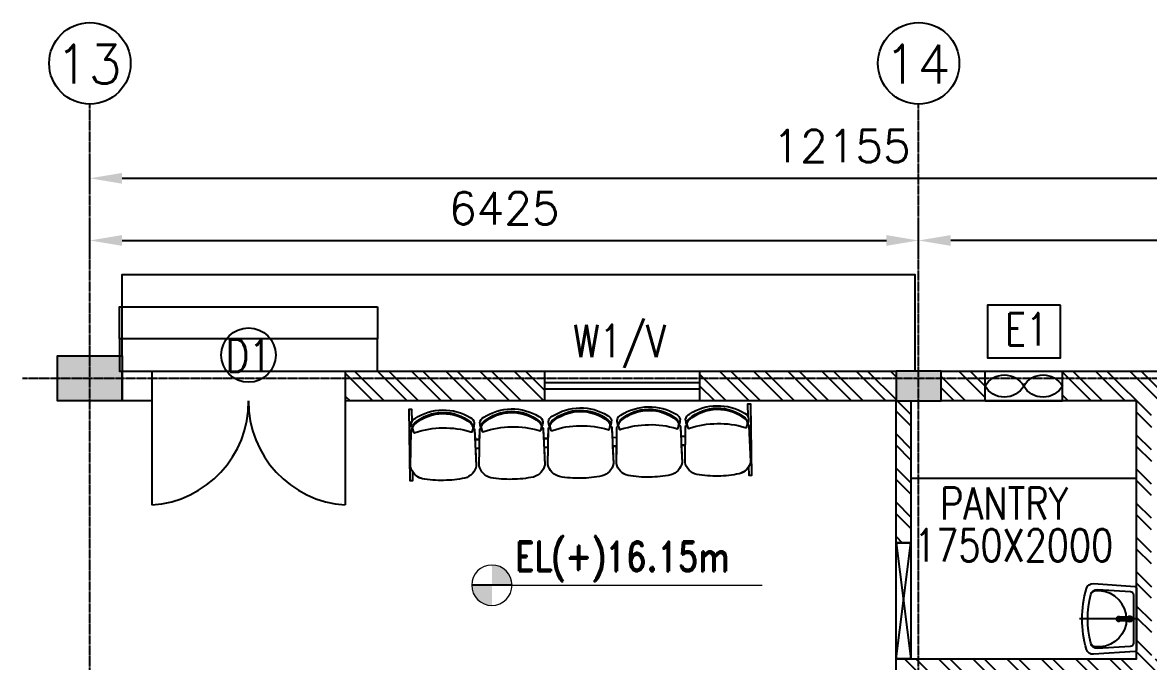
# Model space of a CAD drawing. Header units: millimetres. Extents: x -7644 to 230040, y 17031 to 222323.
# Drawn here: x 19007 to 27737, y 23594 to 28546 of the extents above; entities that cross this region are included whole.
import ezdxf
from ezdxf.enums import TextEntityAlignment as Align

# ---------------------------------------------------------------- set-up
doc = ezdxf.new("R2010")
doc.units = ezdxf.units.MM
doc.header["$LTSCALE"] = 4
doc.header["$MEASUREMENT"] = 0
doc.header["$PDMODE"] = 34
doc.linetypes.add('CENTER', pattern=[2, 1.25, -0.25, 0.25, -0.25])
doc.layers.get('0').update_dxf_attribs({"color": 8})
for name, color, linetype in [('3MM', 3, 'Continuous'), ('BRICK WALL', 1, 'Continuous'), ('DIM', 8, 'Continuous'), ('GD NAME', 6, 'CENTER'), ('GRID', 8, 'CENTER'), ('HATCH', 253, 'Continuous'), ('RCC WALL', 7, 'Continuous'), ('txt-1', 7, 'Continuous'), ('txt-2', 7, 'Continuous'), ('UTILITIES', 252, 'Continuous'), ('WALL', 7, 'Continuous')]:
    doc.layers.add(name, color=color, linetype=linetype)
doc.layers.add('C - E - Text 2.5', color=3, linetype='CENTER', lineweight=35)
doc.layers.add('Object', color=7, linetype='Continuous', lineweight=0)
doc.styles.add('Mano', font='romand.shx', dxfattribs={"height": 3})
doc.styles.add('ROMANS', font='ROMANS')
doc.dimstyles.new('1-75N', dxfattribs={"dimscale": 75, "dimtxt": 5, "dimasz": 5, "dimexe": 1.25, "dimexo": 1.25, "dimgap": 1.25, "dimtad": 1, "dimdec": 0, "dimdsep": 46, "dimtxsty": 'ROMANS', "dimcen": 1, "dimclrd": 8, "dimclre": 8, "dimclrt": 5, "dimadec": 0, "dimazin": 0, "dimtfac": 1, "dimtdec": 0, "dimtmove": 0, "dimatfit": 3, "dimfxl": 1, "dimarcsym": 0})
pattern_1 = [(315, (-196910.12, 989448.7), (132.58252, 132.58252), []), (315, (-196910.12, 989360.3), (132.58252, 132.58252), [])]

# ---------------------------------------------------------------- blocks, each defined once
blk = doc.blocks.new('A$C51046EFC')
at = {"color": 4}
for p, q in [((-750, 0), (-750, -806.2)), ((750, 0), (750, -806.2))]:
    blk.add_line(p, q, dxfattribs=at)
for centre, start, end in [((-799.8, -7.9), 273.56906, 0.56516), ((799.8, -7.9), 179.43484, 266.43094)]:
    blk.add_arc(centre, 799.8, start, end)
blk = doc.blocks.new('A$C3A0F6C12')
for points in [[(115, 0), (-115, 0)], [(-115, 0), (-115, -600)], [(115, 0), (115, -600)], [(115, -600), (-115, -600)]]:
    blk.add_lwpolyline(points)
for centre, start, end in [((87.6, -150), 120.27718, 239.72281), ((-87.6, -150), 300.27719, 59.72282), ((87.6, -450), 120.27719, 239.72282), ((-87.6, -450), 300.27718, 59.72281)]:
    blk.add_arc(centre, 173.7, start, end)
blk = doc.blocks.new('CONTINUE CHAIR')
at = {"layer": 'UTILITIES'}
for p, q in [((85.9581, 18.4955), (85.9581, 18.4261)), ((85.9695, 18.4955), (85.9581, 18.4955)), ((85.9673, 18.4261), (85.9581, 18.4261)), ((86.5014, 18.4955), (86.4655, 18.4955)), ((86.4992, 18.4261), (86.4677, 18.4261)), ((87.0332, 18.4955), (86.9974, 18.4955)), ((87.0311, 18.4261), (86.9995, 18.4261)), ((87.5292, 18.4955), (87.5651, 18.4955)), ((87.5314, 18.4261), (87.5629, 18.4261)), ((88.0611, 18.4955), (88.097, 18.4955)), ((88.0633, 18.4261), (88.0948, 18.4261)), ((88.593, 18.4955), (88.6043, 18.4955)), ((88.5952, 18.4261), (88.6043, 18.4261)), ((88.6043, 18.4955), (88.6043, 18.4261))]:
    blk.add_line(p, q, dxfattribs=at)
for points in [[(85.9766, 18.2557, 0.204172), (86.0525, 18.1979, 0.046724), (86.2175, 18.1825, 0.046724), (86.3825, 18.1979, 0.288885), (86.4719, 18.292), (86.4719, 18.292), (86.4677, 18.4261), (86.4991, 18.4261), (86.495, 18.292), (86.495, 18.292, 0.288885), (86.5844, 18.1979, 0.046724), (86.7494, 18.1825, 0.046724), (86.9144, 18.1979, 0.288885), (87.0037, 18.292), (87.0037, 18.292), (86.9996, 18.4261), (87.031, 18.4261), (87.0269, 18.292), (87.0269, 18.292, 0.288885), (87.1162, 18.1979, 0.046724), (87.2812, 18.1825, 0.046724), (87.4462, 18.1979, 0.288885), (87.5356, 18.292), (87.5356, 18.292), (87.5315, 18.4261), (87.5629, 18.4261), (87.5587, 18.292), (87.5587, 18.292, 0.288885), (87.6481, 18.1979, 0.046724), (87.8131, 18.1825, 0.046724), (87.9781, 18.1979, 0.288885), (88.0675, 18.292), (88.0675, 18.292), (88.0634, 18.4261), (88.0948, 18.4261), (88.0906, 18.292), (88.0906, 18.292, 0.288885), (88.18, 18.1979, 0.046724), (88.345, 18.1825, 0.046724), (88.51, 18.1979, 0.204172), (88.5858, 18.2557), (88.5858, 18.1833), (88.6043, 18.1833), (88.6043, 18.7383), (88.5858, 18.7383), (88.5858, 18.6388, 0.201298), (88.5587, 18.6667), (88.5587, 18.6667, 0.141536), (88.345, 18.7285, 0.141536), (88.1313, 18.6667), (88.1313, 18.6667, 0.27483), (88.1009, 18.6252, 0.056291), (88.1081, 18.585, 0.221124), (88.0992, 18.5696), (88.0969, 18.4955), (88.0612, 18.4955), (88.059, 18.5696, 0.221124), (88.05, 18.585, 0.056291), (88.0572, 18.6252, 0.27483), (88.0268, 18.6667), (88.0268, 18.6667, 0.141536), (87.8131, 18.7285, 0.141536), (87.5994, 18.6667), (87.5994, 18.6667, 0.27483), (87.569, 18.6252, 0.056291), (87.5763, 18.585, 0.221124), (87.5673, 18.5696), (87.565, 18.4955), (87.5294, 18.4955), (87.5271, 18.5696, 0.221124), (87.5181, 18.585, 0.056291), (87.5253, 18.6252, 0.27483), (87.495, 18.6667), (87.495, 18.6667, 0.141536), (87.2812, 18.7285, 0.141536), (87.0675, 18.6667), (87.0675, 18.6667, 0.27483), (87.0372, 18.6252, 0.056291), (87.0444, 18.585, 0.221124), (87.0354, 18.5696), (87.0331, 18.4955), (86.9975, 18.4955), (86.9952, 18.5696, 0.221124), (86.9862, 18.585, 0.056291), (86.9935, 18.6252, 0.27483), (86.9631, 18.6667), (86.9631, 18.6667, 0.141536), (86.7494, 18.7285, 0.141536), (86.5357, 18.6667), (86.5357, 18.6667, 0.27483), (86.5053, 18.6252, 0.056291), (86.5125, 18.585, 0.221124), (86.5035, 18.5696), (86.5013, 18.4955), (86.4656, 18.4955), (86.4633, 18.5696, 0.221124), (86.4544, 18.585, 0.056291), (86.4616, 18.6252, 0.27483), (86.4312, 18.6667), (86.4312, 18.6667, 0.141536), (86.2175, 18.7285, 0.141536), (86.0038, 18.6667), (86.0038, 18.6667, 0.201298), (85.9766, 18.6388), (85.9766, 18.7383), (85.9581, 18.7383), (85.9581, 18.1833), (85.9766, 18.1833)], [(86.2175, 18.7285, 0.141536), (86.0038, 18.6667), (86.0038, 18.6667, 0.27483), (85.9734, 18.6252, 0.056291), (85.9806, 18.585, 0.221124), (85.9717, 18.5696), (85.9631, 18.292), (85.9631, 18.292, 0.288885), (86.0525, 18.1979, 0.046724), (86.2175, 18.1825, 0.046724), (86.3825, 18.1979, 0.288885), (86.4719, 18.292), (86.4719, 18.292), (86.4633, 18.5696, 0.221124), (86.4544, 18.585, 0.056291), (86.4616, 18.6252, 0.27483), (86.4312, 18.6667), (86.4312, 18.6667, 0.141536)], [(86.7494, 18.7285, 0.141536), (86.5357, 18.6667), (86.5357, 18.6667, 0.27483), (86.5053, 18.6252, 0.056291), (86.5125, 18.585, 0.221124), (86.5035, 18.5696), (86.495, 18.292), (86.495, 18.292, 0.288885), (86.5844, 18.1979, 0.046724), (86.7494, 18.1825, 0.046724), (86.9144, 18.1979, 0.288885), (87.0037, 18.292), (87.0037, 18.292), (86.9952, 18.5696, 0.221124), (86.9862, 18.585, 0.056291), (86.9935, 18.6252, 0.27483), (86.9631, 18.6667), (86.9631, 18.6667, 0.141536)], [(87.2812, 18.7285, 0.141536), (87.0675, 18.6667), (87.0675, 18.6667, 0.27483), (87.0372, 18.6252, 0.056291), (87.0444, 18.585, 0.221124), (87.0354, 18.5696), (87.0269, 18.292), (87.0269, 18.292, 0.288885), (87.1162, 18.1979, 0.046724), (87.2812, 18.1825, 0.046724), (87.4462, 18.1979, 0.288885), (87.5356, 18.292), (87.5356, 18.292), (87.5271, 18.5696, 0.221124), (87.5181, 18.585, 0.056291), (87.5253, 18.6252, 0.27483), (87.495, 18.6667), (87.495, 18.6667, 0.141536)], [(87.8131, 18.7285, 0.141536), (87.5994, 18.6667), (87.5994, 18.6667, 0.27483), (87.569, 18.6252, 0.056291), (87.5763, 18.585, 0.221124), (87.5673, 18.5696), (87.5587, 18.292), (87.5587, 18.292, 0.288885), (87.6481, 18.1979, 0.046724), (87.8131, 18.1825, 0.046724), (87.9781, 18.1979, 0.288885), (88.0675, 18.292), (88.0675, 18.292), (88.059, 18.5696, 0.221124), (88.05, 18.585, 0.056291), (88.0572, 18.6252, 0.27483), (88.0268, 18.6667), (88.0268, 18.6667, 0.141536)], [(88.345, 18.7285, 0.141536), (88.1313, 18.6667), (88.1313, 18.6667, 0.27483), (88.1009, 18.6252, 0.056291), (88.1081, 18.585, 0.221124), (88.0992, 18.5696), (88.0906, 18.292), (88.0906, 18.292, 0.288885), (88.18, 18.1979, 0.046724), (88.345, 18.1825, 0.046724), (88.51, 18.1979, 0.288885), (88.5994, 18.292), (88.5994, 18.292), (88.5908, 18.5696, 0.221124), (88.5819, 18.585, 0.056291), (88.5891, 18.6252, 0.27483), (88.5587, 18.6667), (88.5587, 18.6667, 0.141536)]]:
    blk.add_lwpolyline(points, format="xyb", close=True, dxfattribs=at)
for points in [[(86.4544, 18.585, -0.038054), (86.4431, 18.5564), (86.4499, 18.5858, 0.229123), (86.4342, 18.6218, 0.36328), (86.0008, 18.6218, 0.229123), (85.9851, 18.5858), (85.9919, 18.5564, -0.055446), (85.9806, 18.585)], [(86.4499, 18.595, 0.229123), (86.4342, 18.631, 0.36328), (86.0008, 18.631, 0.229123), (85.9851, 18.595), (85.9854, 18.5933)], [(86.9862, 18.585, -0.038054), (86.9749, 18.5564), (86.9818, 18.5858, 0.229123), (86.9661, 18.6218, 0.36328), (86.5327, 18.6218, 0.229123), (86.517, 18.5858), (86.5238, 18.5564, -0.055446), (86.5125, 18.585)], [(86.9818, 18.595, 0.229123), (86.9661, 18.631, 0.36328), (86.5327, 18.631, 0.229123), (86.517, 18.595), (86.5173, 18.5933)], [(87.5181, 18.585, -0.038054), (87.5068, 18.5564), (87.5136, 18.5858, 0.229123), (87.498, 18.6218, 0.36328), (87.0645, 18.6218, 0.229123), (87.0489, 18.5858), (87.0557, 18.5564, -0.055446), (87.0444, 18.585)], [(87.5136, 18.595, 0.229123), (87.498, 18.631, 0.36328), (87.0645, 18.631, 0.229123), (87.0489, 18.595), (87.0492, 18.5933)], [(88.05, 18.585, -0.038054), (88.0387, 18.5564), (88.0455, 18.5858, 0.229123), (88.0298, 18.6218, 0.36328), (87.5964, 18.6218, 0.229123), (87.5807, 18.5858), (87.5875, 18.5564, -0.055446), (87.5763, 18.585)], [(88.0455, 18.595, 0.229123), (88.0298, 18.631, 0.36328), (87.5964, 18.631, 0.229123), (87.5807, 18.595), (87.5811, 18.5933)], [(88.5819, 18.585, -0.038054), (88.5706, 18.5564), (88.5774, 18.5858, 0.229123), (88.5617, 18.6218, 0.36328), (88.1283, 18.6218, 0.229123), (88.1126, 18.5858), (88.1194, 18.5564, -0.055446), (88.1081, 18.585)], [(88.5774, 18.595, 0.229123), (88.5617, 18.631, 0.36328), (88.1283, 18.631, 0.229123), (88.1126, 18.595), (88.1129, 18.5933)], [(86.4431, 18.5564, -0.305219), (86.4328, 18.5568, 0.080411), (86.2175, 18.5895, 0.080411), (86.0022, 18.5568, -0.305219), (85.9919, 18.5564)], [(86.9749, 18.5564, -0.305219), (86.9646, 18.5568, 0.080411), (86.7494, 18.5895, 0.080411), (86.5341, 18.5568, -0.305219), (86.5238, 18.5564)], [(87.5068, 18.5564, -0.305219), (87.4965, 18.5568, 0.080411), (87.2812, 18.5895, 0.080411), (87.066, 18.5568, -0.305219), (87.0557, 18.5564)], [(88.0387, 18.5564, -0.305219), (88.0284, 18.5568, 0.080411), (87.8131, 18.5895, 0.080411), (87.5979, 18.5568, -0.305219), (87.5875, 18.5564)], [(88.5706, 18.5564, -0.305219), (88.5603, 18.5568, 0.080411), (88.345, 18.5895, 0.080411), (88.1297, 18.5568, -0.305219), (88.1194, 18.5564)]]:
    blk.add_lwpolyline(points, format="xyb", dxfattribs=at)
blk = doc.blocks.new('BASIN2-P')
at = {"layer": 'UTILITIES'}
blk.add_line((0, -58.5), (0, 416.9), dxfattribs=at)
for points in [[(274.7, -52.2), (298.5, 298.3, 0.353121), (258.3, 357, 0.146335), (-258.3, 357, 0.353121), (-298.5, 298.3), (-274.7, -52.2, 0.391657), (-260.6, -65.2), (260.6, -65.2, 0.391657)], [(231.9, -12.5), (248.7, 263.4, 0.364929), (205.9, 322.4, 0.12229), (-205.9, 322.4, 0.364929), (-248.7, 263.4), (-231.9, -12.5, 0.393215), (-203.7, -38.7), (203.7, -38.7, 0.393215)], [(-20.4, 4.7), (-16.3, 2.3, 0.065543), (-18.2, -2.3), (-22.8, -1, 0.065543), (-23.6, -7.1), (-18.9, -7.1, 0.065543), (-18.2, -12), (-22.8, -13.2, 0.065543), (-20.4, -18.9), (-16.3, -16.6, 0.065543), (-13.3, -20.5), (-16.7, -23.8, 0.065543), (-11.8, -27.6), (-9.4, -23.5, 0.065543), (-4.9, -25.4), (-6.1, -29.9, 0.065543), (0, -30.7), (0, -26, 0.065543), (4.9, -25.4), (6.1, -29.9, 0.065543), (11.8, -27.6), (9.4, -23.5, 0.065543), (13.3, -20.5), (16.7, -23.8, 0.065543), (20.4, -18.9), (16.3, -16.6, 0.065543), (18.2, -12), (22.8, -13.2, 0.065543), (23.6, -7.1), (18.9, -7.1, 0.065543), (18.2, -2.3), (22.8, -1, 0.065543), (20.4, 4.7), (16.3, 2.3, 0.065543), (13.3, 6.2), (16.7, 9.5, 0.065543), (11.8, 13.3), (9.4, 9.2, 0.065543), (4.9, 11.1), (6.1, 15.7, 0.065543), (0, 16.5), (0, 11.7, 0.065543), (-4.9, 11.1), (-6.1, 15.7, 0.065543), (-11.8, 13.3), (-9.4, 9.2, 0.065543), (-13.3, 6.2), (-16.7, 9.5, 0.065543)]]:
    blk.add_lwpolyline(points, format="xyb", close=True, dxfattribs=at)
for points in [[(-14.2, 23, -0.019276), (-44.4, 23.8, -0.388647), (-235.3, 287.6, -0.072008), (-233.3, 295.5, -0.182368), (-208.8, 321.6)], [(14.2, 23, 0.019276), (44.4, 23.8, 0.388636), (235.3, 287.6, 0.072008), (233.3, 295.5, 0.182368), (208.8, 321.6)], [(-16.9, 1.3, 0.06068), (-14.2, 23.7), (-14.2, 73, -1), (14.2, 73), (14.2, 23.7, 0.06068), (16.9, 1.3)]]:
    blk.add_lwpolyline(points, format="xyb", dxfattribs=at)
for centre, radius in [((0, 87.1), 18.9), ((0, 87.1), 14.2), ((0, -7.1), 14.2)]:
    blk.add_circle(centre, radius, dxfattribs=at)
blk = doc.blocks.new('C3-COLUMN 450X600 CONTINUOUS')
at = {"layer": 'HATCH'}
h = blk.add_hatch(color=256, dxfattribs=at)
h.dxf.hatch_style = 1
h.paths.add_polyline_path([(-175, -250), (175, -250), (175, 250), (-175, 250)])
at = {"layer": 'RCC WALL'}
blk.add_lwpolyline([(-175, -250), (175, -250), (175, 250), (-175, 250)], close=True, dxfattribs=at)
blk = doc.blocks.new('A$C472B03D5')
at = {"layer": 'DIM'}
h = blk.add_hatch(color=1, dxfattribs=at)
h.dxf.hatch_style = 1
h.paths.add_polyline_path([(0, 0), (-238, 0), (-238, -238, 0.414214)])
h.paths.add_polyline_path([(-238, 0), (-238, 238, 0.414214), (-476, 0)])
at = {"layer": 'DIM', "color": 1}
blk.add_line((0, 0), (-476, 0), dxfattribs=at)
at = {"layer": 'Object'}
blk.add_lwpolyline([(0, 0), (2950, 0)], dxfattribs=at)
blk.add_circle((-238, 0), 238, dxfattribs=at)
blk = doc.blocks.new('COLUMN 230x350')
at = {"layer": 'HATCH'}
h = blk.add_hatch(color=256, dxfattribs=at)
h.dxf.hatch_style = 1
h.paths.add_polyline_path([(-115, -175), (115, -175), (115, 175), (-115, 175)])
at = {"layer": 'RCC WALL'}
blk.add_lwpolyline([(115, -175), (-115, -175), (-115, 175), (115, 175)], close=True, dxfattribs=at)
blk = doc.blocks.new('*D198')
at = {"layer": 'DEFPOINTS', "color": 0, "transparency": 16777216}
for p in [(25954.3, 26857.1), (19529.3, 26635, 0), (25954.3, 26635, 0)]:
    blk.add_point(p, dxfattribs=at)
at = {"layer": 'DIM', "color": 8, "lineweight": -2, "transparency": 16777216}
for p, q in [((19529.3, 26760), (19529.3, 26982.1)), ((25954.3, 26760), (25954.3, 26982.1)), ((19779.3, 26857.1), (25704.3, 26857.1))]:
    blk.add_line(p, q, dxfattribs=at)
at = {"layer": 'DIM', "color": 8, "transparency": 16777216}
for points in [[(19779.3, 26898.7), (19779.3, 26815.4), (19529.3, 26857.1)], [(25704.3, 26898.7), (25704.3, 26815.4), (25954.3, 26857.1)]]:
    blk.add_solid(points, dxfattribs=at)
at = {"layer": 'DIM', "color": 5, "transparency": 16777216, "insert": (22741.8, 27107.1), "char_height": 250, "attachment_point": 5, "style": 'ROMANS'}
blk.add_mtext('6425', dxfattribs=at)
blk = doc.blocks.new('*D199')
at = {"layer": 'DEFPOINTS', "color": 0, "transparency": 16777216}
for p in [(25954.3, 26857.1), (25954.3, 26635, 0), (31684.3, 26635, 0)]:
    blk.add_point(p, dxfattribs=at)
at = {"layer": 'DIM', "color": 8, "lineweight": -2, "transparency": 16777216}
for p, q in [((25954.3, 26760), (25954.3, 26982.1)), ((31684.3, 26760), (31684.3, 26982.1)), ((31434.3, 26857.1), (26204.3, 26857.1))]:
    blk.add_line(p, q, dxfattribs=at)
at = {"layer": 'DIM', "color": 8, "transparency": 16777216}
for points in [[(26204.3, 26898.7), (26204.3, 26815.4), (25954.3, 26857.1)], [(31434.3, 26898.7), (31434.3, 26815.4), (31684.3, 26857.1)]]:
    blk.add_solid(points, dxfattribs=at)
at = {"layer": 'DIM', "color": 5, "transparency": 16777216, "insert": (28819.3, 27107.1), "char_height": 250, "attachment_point": 5, "style": 'ROMANS'}
blk.add_mtext('5730', dxfattribs=at)
blk = doc.blocks.new('*D200')
at = {"layer": 'DEFPOINTS', "color": 0, "transparency": 16777216}
for p in [(31684.3, 27338.9), (19529.3, 27110.2), (31684.3, 27110.2, 0)]:
    blk.add_point(p, dxfattribs=at)
at = {"layer": 'DIM', "color": 8, "lineweight": -2, "transparency": 16777216}
for p, q in [((19529.3, 27235.2), (19529.3, 27463.9)), ((31684.3, 27235.2), (31684.3, 27463.9)), ((19779.3, 27338.9), (31434.3, 27338.9))]:
    blk.add_line(p, q, dxfattribs=at)
at = {"layer": 'DIM', "color": 8, "transparency": 16777216}
for points in [[(19779.3, 27380.6), (19779.3, 27297.3), (19529.3, 27338.9)], [(31434.3, 27380.6), (31434.3, 27297.3), (31684.3, 27338.9)]]:
    blk.add_solid(points, dxfattribs=at)
at = {"layer": 'DIM', "color": 5, "transparency": 16777216, "insert": (25356.9, 27588.9), "char_height": 250, "attachment_point": 5, "style": 'ROMANS'}
blk.add_mtext('12155', dxfattribs=at)

msp = doc.modelspace()

# ---------------------------------------------------------------- hatches: boundary and pattern name
at = {"layer": 'HATCH'}
h = msp.add_hatch(dxfattribs=at)
h.set_pattern_fill('ANSI32', color=256, scale=500, angle=-90, style=0)
h.set_pattern_definition(pattern_1)
h.paths.add_polyline_path([(24256.8, 25843.8), (24256.8, 25613.8), (25779.3, 25613.8), (25779.3, 25843.8)])
h.paths.add_polyline_path([(21509.3, 25843.8), (21509.3, 25613.8), (23056.8, 25613.8), (23056.8, 25843.8)])
h = msp.add_hatch(dxfattribs=at)
h.set_pattern_fill('ANSI32', color=256, scale=500, angle=-90, style=0)
h.set_pattern_definition(pattern_1)
h.paths.add_polyline_path([(26009.3, 21843.8), (26009.3, 22013.8), (25779.3, 22013.8), (25779.3, 20743.7), (25894.3, 20743.7), (25894.3, 21613.8), (27644.3, 21613.8), (27644.3, 19613.8), (27069.3, 19613.8), (27069.3, 19383.8), (28334.3, 19383.8), (28334.3, 19613.8), (27759.3, 19613.8), (27759.3, 21613.8), (29509.3, 21613.8), (29509.3, 20743.8), (29624.3, 20743.8), (29624.3, 21613.8), (31629.3, 21613.8), (31629.3, 20743.8), (31859.3, 20743.8), (31859.3, 21383.8), (31859.3, 21843.8)])
h.paths.add_polyline_path([(29624.3, 19613.8), (29624.3, 19843.8), (29509.3, 19843.8), (29509.3, 19613.8), (28934.3, 19613.8), (28934.3, 19383.8), (30326.8, 19383.8), (30326.8, 19613.8)], flags=17)
h.paths.add_polyline_path([(30926.8, 19613.8), (30926.8, 19383.8), (31859.3, 19383.8), (31859.3, 19843.8), (31629.3, 19843.8), (31629.3, 19613.8)], flags=17)
h.paths.add_polyline_path([(28934.3, 25843.8), (28934.3, 25613.8), (29509.3, 25613.8), (29509.3, 25383.8), (29624.3, 25383.8), (29624.3, 25613.8), (30326.8, 25613.8), (30326.8, 25843.8)], flags=17)
h.paths.add_polyline_path([(30926.8, 25843.8), (30926.8, 25613.8), (31629.3, 25613.8), (31629.3, 25383.8), (31859.3, 25383.8), (31859.3, 25843.8)], flags=17)
h.paths.add_polyline_path([(31629.3, 24483.8), (31629.3, 23613.8), (29624.3, 23613.8), (29624.3, 24483.8), (29509.3, 24483.8), (29509.3, 23613.8), (27759.3, 23613.8), (27759.3, 25613.8), (28334.3, 25613.8), (28334.3, 25843.8), (27069.3, 25843.8), (27069.3, 25613.8), (27644.3, 25613.8), (27644.3, 23613.8), (25779.3, 23613.8), (25779.3, 23213.8), (26009.3, 23213.8), (26009.3, 23383.8), (31859.3, 23383.8), (31859.3, 24483.8)])
h.paths.add_polyline_path([(26129.3, 25843.8), (26129.3, 25613.8), (26469.3, 25613.8), (26469.3, 25843.8)], flags=17)
h = msp.add_hatch(dxfattribs=at)
h.set_pattern_fill('ANSI32', color=256, scale=500, angle=-90, style=0)
h.set_pattern_definition(pattern_1)
h.paths.add_polyline_path([(25779.3, 25613.8), (25779.3, 24513.8), (25894.3, 24513.8), (25894.3, 25613.8)])

# ---------------------------------------------------------------- linework, layer by layer
at = {"color": 4, "elevation": 0}
msp.add_lwpolyline([(19779.3, 25963.8), (19779.3, 26594.2), (25926.2, 26594.2), (25926.2, 25844.2)], dxfattribs=at)
at = {"color": 7, "elevation": 0}
msp.add_lwpolyline([(27055.8, 26355.2), (26489, 26355.2), (26489, 25946.7), (27055.8, 25946.7)], close=True, dxfattribs=at)
at = {"elevation": 0}
msp.add_lwpolyline([(25894.3, 23613.8), (25779.3, 23613.8), (25779.3, 24513.8), (25894.3, 24513.8)], close=True, dxfattribs=at)
for points in [[(25779.3, 24513.8), (25894.3, 23613.8)], [(25779.3, 23613.8), (25894.3, 24513.8)]]:
    msp.add_lwpolyline(points, dxfattribs=at)
at = {"layer": '3MM', "color": 5}
for p, q in [((24256.8, 25753.8, 0), (23056.8, 25753.8, 0)), ((24256.8, 25703.8, 0), (23056.8, 25703.8, 0))]:
    msp.add_line(p, q, dxfattribs=at)
at = {"layer": '3MM', "color": 5, "elevation": 0}
msp.add_lwpolyline([(24256.8, 25613.8), (23056.8, 25613.8), (23056.8, 25843.8), (24256.8, 25843.8)], close=True, dxfattribs=at)
at = {"layer": 'BRICK WALL', "elevation": 0}
for points in [[(20009.3, 25613.8), (19779.3, 25613.8), (19779.3, 25843.8), (20009.3, 25843.8)], [(20009.3, 25843.8), (20009.3, 25613.8)], [(21509.3, 25843.8), (25779.3, 25843.8), (25779.3, 25613.8), (21509.3, 25613.8)], [(25894.3, 19613.8), (27644.3, 19613.8), (27644.3, 21613.8), (25894.3, 21613.8), (25894.3, 20743.7), (25779.3, 20743.7), (25779.3, 23613.8), (27644.3, 23613.8), (27644.3, 25613.8), (26129.3, 25613.8), (26129.3, 25843.8), (31859.3, 25843.8)], [(27644.3, 23613.8), (27644.3, 23613.8)]]:
    msp.add_lwpolyline(points, dxfattribs=at)
at = {"layer": 'BRICK WALL'}
msp.add_lwpolyline([(21509.3, 25843.8), (21509.3, 25613.8)], dxfattribs=at)
at = {"layer": 'BRICK WALL', "elevation": 0}
msp.add_lwpolyline([(25894.3, 24513.8), (25779.3, 24513.8), (25779.3, 25613.8), (25894.3, 25613.8)], close=True, dxfattribs=at)
at = {"layer": 'GRID', "elevation": 0}
for points in [[(19529.3, 18871.1), (19529.3, 27914.8)], [(25954.3, 18871.1), (25954.3, 27914.8)], [(19007, 25788.8), (33362.8, 25788.8)]]:
    msp.add_lwpolyline(points, dxfattribs=at)
at = {"layer": 'HATCH', "color": 252, "elevation": 0}
for points in [[(21759.3, 26343.8), (21759.3, 26093.8), (19759.3, 26093.8), (19759.3, 26343.8)], [(21759.3, 25843.8), (21759.3, 26093.8), (19759.3, 26093.8), (19759.3, 25843.8)]]:
    msp.add_lwpolyline(points, close=True, dxfattribs=at)
at = {"layer": 'txt-1'}
for centre in [(19529.3, 28230.6, 0), (25954.3, 28230.6, 0)]:
    msp.add_circle(centre, 315.8, dxfattribs=at)
at = {"layer": 'txt-2'}
msp.add_circle((20759.3, 25968.8, 0), 210.9, dxfattribs=at)
at = {"layer": 'WALL', "elevation": 0}
msp.add_lwpolyline([(25894.3, 25013.8), (27644.3, 25013.8)], dxfattribs=at)

# ---------------------------------------------------------------- block references
msp.add_blockref('A$C51046EFC', (20759.3, 25613.8, 0))
at = {"layer": 'DIM', "xscale": -1, "rotation": 90}
msp.add_blockref('C3-COLUMN 450X600 CONTINUOUS', (19529.3, 25788.8, 0), dxfattribs=at)
at = {"layer": 'DIM', "color": 5, "xscale": -1, "rotation": 90}
msp.add_blockref('A$C3A0F6C12', (26469.3, 25728.8, 0), dxfattribs=at)
at = {"layer": 'GD NAME', "xscale": -1, "rotation": 90}
msp.add_blockref('COLUMN 230x350', (25954.3, 25728.8, 0), dxfattribs=at)
at = {"layer": 'GD NAME', "xscale": -0.6571428571419143, "yscale": 0.6571428571419143, "zscale": 0.6571428571419143, "rotation": 180}
msp.add_blockref('A$C472B03D5', (22802.4, 24184.7, 0), dxfattribs=at)
at = {"layer": 'UTILITIES'}
for name, p, xscale, yscale, zscale, rotation in [('CONTINUE CHAIR', (110891, 8200.1, 0), -1000, 1000, 1000, 0.8969946295545127), ('BASIN2-P', (27584.5, 23923.5, 0), -0.9179684403446782, 0.9179684403446782, 0.9179684403446782, 89.99024087692364)]:
    msp.add_blockref(name, p, dxfattribs=dict(at, xscale=xscale, yscale=yscale, zscale=zscale, rotation=rotation))

# ---------------------------------------------------------------- texts
at = {"layer": 'C - E - Text 2.5', "style": 'Mano', "width": 0.8}
msp.add_text('EL(+)16.15m', height=230, dxfattribs=at).set_placement((22827.1, 24292.6, 0))
at = {"layer": 'txt-1', "color": 6, "style": 'ROMANS'}
for s, p in [('13', (19519.7, 28223.5, 0)), ('14', (25944.7, 28223.5, 0))]:
    msp.add_text(s, height=300, dxfattribs=at).set_placement(p, align=Align.MIDDLE_CENTER)
at = {"layer": 'txt-2', "style": 'ROMANS', "width": 0.8}
for s, p in [('E1', (26623.9, 26044.1, 0)), ('PANTRY', (26121.4, 24693.5)), ('1750X2000', (25919.9, 24369.9))]:
    msp.add_text(s, height=250, rotation=0, dxfattribs=at).set_placement(p)
for s, p in [('W1/V  ', (23276.1, 25953.7, 0)), ('D1', (20583.7, 25838.7, 0))]:
    msp.add_text(s, height=250, dxfattribs=at).set_placement(p)

# ---------------------------------------------------------------- dimensions: what is measured, and where the dimension line sits
at = {"layer": 'DIM', "color": 5}
dim = msp.add_linear_dim(base=(31684.3, 27338.9, 0), p1=(19529.3, 27110.2, 0), p2=(31684.3, 27110.2, 0), dimstyle='1-75N', override={"dimscale": 100, "dimtxt": 2.5, "dimasz": 2.5}, dxfattribs=at)
dim.commit()
dim.dimension.update_dxf_attribs({"geometry": '*D200', "text_midpoint": (25356.9, 27338.9, 0), "dimtype": 160})
dim = msp.add_linear_dim(base=(25954.3, 26857.1, 0), p1=(19529.3, 26635, 0), p2=(25954.3, 26635, 0), dimstyle='1-75N', override={"dimscale": 100, "dimtxt": 2.5, "dimasz": 2.5}, dxfattribs=at)
dim.commit()
dim.dimension.update_dxf_attribs({"geometry": '*D198', "text_midpoint": (22741.8, 27107.1, 0)})
dim = msp.add_linear_dim(base=(25954.3, 26857.1, 0), p1=(31684.3, 26635, 0), p2=(25954.3, 26635, 0), angle=180, dimstyle='1-75N', override={"dimscale": 100, "dimtxt": 2.5, "dimasz": 2.5}, dxfattribs=at)
dim.commit()
dim.dimension.update_dxf_attribs({"geometry": '*D199', "text_midpoint": (28819.3, 27107.1, 0)})

doc.saveas('drawing.dxf')
